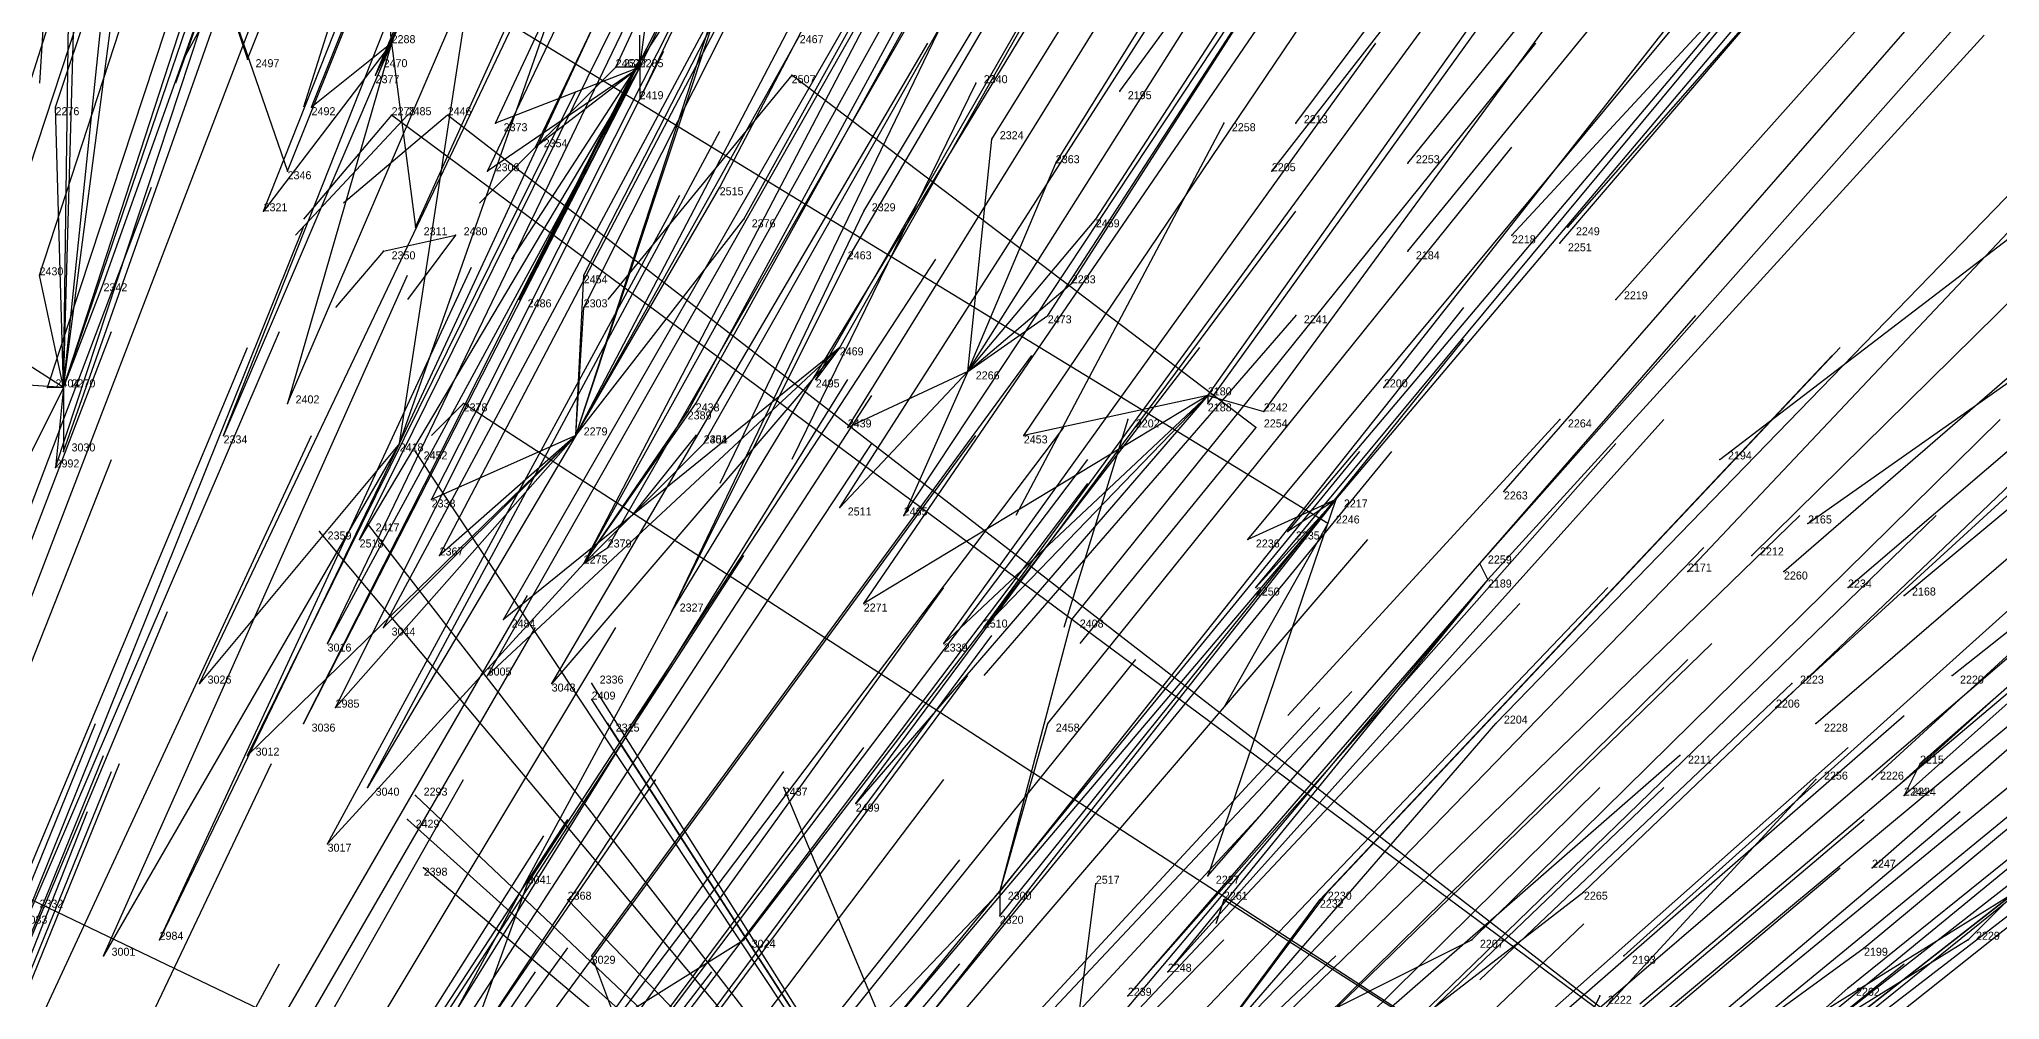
# Model space of a CAD drawing. Extents: x -0.5 to 0.59, y -0.5 to 0.58.
# Drawn here: x 0.124 to 0.369, y 0.2815 to 0.4015 of the extents above; entities that cross this region are included whole.
import ezdxf

# ---------------------------------------------------------------- set-up
doc = ezdxf.new("R2010")
doc.units = 0
for name, color, linetype in [('Facilities', 3, 'CONTINUOUS'), ('Facilities_lines', 3, 'CONTINUOUS'), ('Normals', 1, 'CONTINUOUS'), ('Source_points', 5, 'CONTINUOUS'), ('Text', 3, 'CONTINUOUS')]:
    doc.layers.add(name, color=color, linetype=linetype)

msp = doc.modelspace()

# ---------------------------------------------------------------- linework, layer by layer
at = {"layer": 'Facilities', "color": 3}
for p in [(0.168, 0.401, -1.087), (0.196, 0.398, -1.25), (0.199, 0.398, -1.112), (0.241, 0.396, -1.25), (0.259, 0.395, -1.18), (0.17, 0.392, -1.25), (0.272, 0.391, -1.25), (0.281, 0.391, -1.205), (0.278, 0.385, -1.187), (0.295, 0.386, -1.216), (0.315, 0.378, -1.25), (0.167, 0.375, -1.25), (0.295, 0.375, -1.193), (0.308, 0.377, -1.25), (0.314, 0.376, -1.224), (0.321, 0.369, -1.223), (0.281, 0.367, -1.25), (0.224, 0.363, -1.066), (0.127, 0.358, -0.951), (0.24, 0.36, -1.082), (0.292, 0.358, -1.155), (0.27, 0.357, -1.12), (0.26, 0.354, -1.25), (0.276, 0.353, -1.25), (0.314, 0.354, -1.25), (0.169, 0.351, -0.973), (0.191, 0.352, -1.002), (0.206, 0.352, -1.25), (0.334, 0.349, -1.25), (0.286, 0.344, -1.119), (0.307, 0.345, -1.153), (0.285, 0.341, -1.25), (0.345, 0.341, -1.25), (0.192, 0.336, -0.968), (0.338, 0.337, -1.194), (0.305, 0.334, -1.13), (0.33, 0.335, -1.176), (0.342, 0.335, -1.196), (0.35, 0.333, -1.208), (0.357, 0.332, -1.25), (0.203, 0.33, -0.969), (0.343, 0.321, -1.25), (0.363, 0.322, -1.25), (0.341, 0.318, -1.165), (0.346, 0.316, -1.171), (0.329, 0.312, -1.25), (0.346, 0.309, -1.25), (0.353, 0.309, -1.174), (0.359, 0.311, -1.188), (0.356, 0.308, -1.177), (0.353, 0.298, -1.156), (0.244, 0.295, -0.958), (0.322, 0.287, -1.078), (0.319, 0.282, -1.25)]:
    msp.add_point(p, dxfattribs=at)
at = {"layer": 'Facilities_lines', "color": 3}
for p, q in [((0.127, 0.358, -0.951), (0.128, 0.432, -1.126)), ((0.127, 0.358, -0.951), (0.129, 0.43, -1.122)), ((0.127, 0.358, -0.951), (0.136, 0.427, -1.12)), ((0.168, 0.401, -1.087), (0.166, 0.427, -1.145)), ((0.285, 0.341, -1.25), (0.154, 0.421, -1.25)), ((0.168, 0.401, -1.087), (0.176, 0.421, -1.14)), ((0.127, 0.358, -0.951), (0.133, 0.416, -1.092)), ((0.191, 0.352, -1.002), (0.211, 0.412, -1.158)), ((0.199, 0.398, -1.112), (0.201, 0.413, -1.149)), ((0.146, 0.411, -1.091), (0.155, 0.385, -1.036)), ((0.146, 0.411, -1.091), (0.15, 0.399, -1.065)), ((0.169, 0.351, -0.973), (0.189, 0.408, -1.125)), ((0.191, 0.352, -1.002), (0.209, 0.407, -1.143)), ((0.127, 0.358, -0.951), (0.142, 0.404, -1.07)), ((0.169, 0.351, -0.973), (0.177, 0.403, -1.101)), ((0.191, 0.352, -1.002), (0.219, 0.402, -1.144)), ((0.192, 0.336, -0.968), (0.227, 0.403, -1.156)), ((0.199, 0.398, -1.112), (0.199, 0.402, -1.122)), ((0.168, 0.401, -1.087), (0.147, 0.352, -0.953)), ((0.168, 0.401, -1.087), (0.152, 0.38, -1.023)), ((0.168, 0.401, -1.087), (0.155, 0.356, -0.972)), ((0.168, 0.401, -1.087), (0.158, 0.393, -1.058)), ((0.168, 0.401, -1.087), (0.166, 0.397, -1.075)), ((0.168, 0.401, -1.087), (0.167, 0.399, -1.08)), ((0.168, 0.401, -1.087), (0.171, 0.378, -1.036)), ((0.199, 0.398, -1.112), (0.157, 0.316, -0.882)), ((0.199, 0.398, -1.112), (0.16, 0.326, -0.907)), ((0.199, 0.398, -1.112), (0.164, 0.339, -0.94)), ((0.199, 0.398, -1.112), (0.18, 0.385, -1.063)), ((0.199, 0.398, -1.112), (0.181, 0.391, -1.077)), ((0.199, 0.398, -1.112), (0.184, 0.369, -1.03)), ((0.199, 0.398, -1.112), (0.186, 0.388, -1.077)), ((0.199, 0.398, -1.112), (0.196, 0.398, -1.109)), ((0.199, 0.398, -1.112), (0.199, 0.394, -1.103)), ((0.276, 0.353, -1.25), (0.218, 0.397, -1.25)), ((0.127, 0.358, -0.951), (0.126, 0.393, -1.031)), ((0.334, 0.269, -1.25), (0.168, 0.392, -1.25)), ((0.334, 0.269, -1.25), (0.175, 0.392, -1.25)), ((0.24, 0.36, -1.082), (0.243, 0.389, -1.147)), ((0.24, 0.36, -1.082), (0.251, 0.386, -1.152)), ((0.191, 0.352, -1.002), (0.209, 0.383, -1.089)), ((0.203, 0.33, -0.969), (0.227, 0.38, -1.107)), ((0.191, 0.352, -1.002), (0.212, 0.379, -1.085)), ((0.24, 0.36, -1.082), (0.256, 0.379, -1.142)), ((0.167, 0.375, -1.25), (0.176, 0.377, -1.25)), ((0.203, 0.33, -0.969), (0.225, 0.374, -1.091)), ((0.127, 0.358, -0.951), (0.124, 0.372, -0.981)), ((0.127, 0.358, -0.951), (0.132, 0.371, -0.983)), ((0.191, 0.352, -1.002), (0.192, 0.372, -1.046)), ((0.24, 0.36, -1.082), (0.253, 0.371, -1.123)), ((0.191, 0.352, -1.002), (0.192, 0.368, -1.038)), ((0.24, 0.36, -1.082), (0.25, 0.367, -1.109)), ((0.127, 0.358, -0.951), (0.116, 0.365, -0.957)), ((0.224, 0.363, -1.066), (0.18, 0.322, -0.922)), ((0.224, 0.363, -1.066), (0.182, 0.329, -0.939)), ((0.224, 0.363, -1.066), (0.188, 0.321, -0.929)), ((0.224, 0.363, -1.066), (0.221, 0.359, -1.053)), ((0.127, 0.358, -0.951), (0.093, 0.29, -0.761)), ((0.127, 0.358, -0.951), (0.111, 0.359, -0.939)), ((0.127, 0.358, -0.951), (0.125, 0.358, -0.948)), ((0.127, 0.358, -0.951), (0.126, 0.348, -0.926)), ((0.127, 0.358, -0.951), (0.127, 0.35, -0.932)), ((0.24, 0.36, -1.082), (0.224, 0.343, -1.024)), ((0.24, 0.36, -1.082), (0.225, 0.353, -1.047)), ((0.24, 0.36, -1.082), (0.232, 0.342, -1.033)), ((0.322, 0.262, -1.25), (0.177, 0.356, -1.25)), ((0.192, 0.336, -0.968), (0.206, 0.356, -1.028)), ((0.27, 0.357, -1.12), (0.226, 0.306, -0.95)), ((0.27, 0.357, -1.12), (0.227, 0.331, -1.002)), ((0.27, 0.357, -1.12), (0.237, 0.326, -1.007)), ((0.27, 0.357, -1.12), (0.242, 0.328, -1.02)), ((0.27, 0.357, -1.12), (0.247, 0.352, -1.075)), ((0.27, 0.357, -1.12), (0.27, 0.356, -1.117)), ((0.27, 0.357, -1.12), (0.277, 0.355, -1.126)), ((0.192, 0.336, -0.968), (0.205, 0.355, -1.024)), ((0.169, 0.351, -0.973), (0.132, 0.287, -0.79)), ((0.169, 0.351, -0.973), (0.139, 0.289, -0.803)), ((0.169, 0.351, -0.973), (0.144, 0.321, -0.88)), ((0.191, 0.352, -1.002), (0.15, 0.312, -0.866)), ((0.191, 0.352, -1.002), (0.161, 0.318, -0.891)), ((0.191, 0.352, -1.002), (0.165, 0.308, -0.874)), ((0.191, 0.352, -1.002), (0.167, 0.328, -0.92)), ((0.191, 0.352, -1.002), (0.173, 0.344, -0.962)), ((0.191, 0.352, -1.002), (0.174, 0.337, -0.948)), ((0.192, 0.336, -0.968), (0.207, 0.351, -1.019)), ((0.248, 0.234, -1.25), (0.171, 0.35, -1.25)), ((0.286, 0.344, -1.119), (0.23, 0.278, -0.903)), ((0.286, 0.344, -1.119), (0.234, 0.278, -0.908)), ((0.286, 0.344, -1.119), (0.27, 0.297, -1.004)), ((0.286, 0.344, -1.119), (0.275, 0.339, -1.091)), ((0.286, 0.344, -1.119), (0.276, 0.333, -1.081)), ((0.286, 0.344, -1.119), (0.28, 0.34, -1.102)), ((0.248, 0.234, -1.25), (0.165, 0.341, -1.25)), ((0.248, 0.234, -1.25), (0.159, 0.34, -1.25)), ((0.192, 0.336, -0.968), (0.16, 0.301, -0.852)), ((0.192, 0.336, -0.968), (0.195, 0.338, -0.976)), ((0.305, 0.334, -1.13), (0.304, 0.336, -1.134)), ((0.305, 0.334, -1.13), (0.246, 0.264, -0.901)), ((0.305, 0.334, -1.13), (0.26, 0.282, -0.959)), ((0.305, 0.334, -1.13), (0.265, 0.285, -0.973)), ((0.203, 0.33, -0.969), (0.176, 0.28, -0.827)), ((0.244, 0.295, -0.958), (0.253, 0.329, -1.037)), ((0.248, 0.234, -1.25), (0.193, 0.321, -1.25)), ((0.248, 0.234, -1.25), (0.193, 0.319, -1.25)), ((0.248, 0.234, -1.25), (0.195, 0.316, -1.25)), ((0.244, 0.295, -0.958), (0.25, 0.316, -1.007)), ((0.267, 0.271, -0.952), (0.306, 0.316, -1.101)), ((0.359, 0.311, -1.188), (0.357, 0.307, -1.178)), ((0.248, 0.234, -1.25), (0.171, 0.307, -1.25)), ((0.248, 0.234, -1.25), (0.217, 0.308, -1.25)), ((0.248, 0.234, -1.25), (0.17, 0.304, -1.25)), ((0.248, 0.234, -1.25), (0.172, 0.298, -1.25)), ((0.177, 0.274, -0.815), (0.185, 0.296, -0.873)), ((0.244, 0.295, -0.958), (0.203, 0.252, -0.809)), ((0.244, 0.295, -0.958), (0.244, 0.292, -0.951)), ((0.248, 0.234, -1.25), (0.256, 0.296, -1.25)), ((0.267, 0.271, -0.952), (0.285, 0.295, -1.025)), ((0.295, 0.278, -1.012), (0.317, 0.295, -1.082)), ((0.371, 0.295, -1.25), (0.365, 0.289, -1.25)), ((0.248, 0.234, -1.25), (0.123, 0.294, -1.25)), ((0.248, 0.234, -1.25), (0.19, 0.294, -1.25)), ((0.267, 0.271, -0.952), (0.284, 0.294, -1.022)), ((0.322, 0.262, -1.25), (0.272, 0.294, -1.25)), ((0.196, 0.279, -0.852), (0.193, 0.287, -0.864)), ((0.196, 0.279, -0.852), (0.212, 0.289, -0.895)), ((0.267, 0.271, -0.952), (0.303, 0.289, -1.046)), ((0.293, 0.245, -0.955), (0.352, 0.288, -1.136)), ((0.312, 0.249, -0.999), (0.35, 0.283, -1.126))]:
    msp.add_line(p, q, dxfattribs=at)
at = {"layer": 'Normals', "color": 1}
for p, q in [((0.168, 0.401, -1.087), (0.204, 0.487, -1.049)), ((0.15, 0.399, -1.065), (0.184, 0.485, -1.027)), ((0.167, 0.399, -1.08), (0.203, 0.484, -1.042)), ((0.166, 0.397, -1.075), (0.201, 0.482, -1.037)), ((0.196, 0.398, -1.109), (0.235, 0.482, -1.072)), ((0.199, 0.398, -1.112), (0.239, 0.481, -1.075)), ((0.126, 0.393, -1.031), (0.155, 0.48, -0.993)), ((0.158, 0.393, -1.058), (0.192, 0.478, -1.019)), ((0.199, 0.394, -1.103), (0.239, 0.478, -1.066)), ((0.181, 0.391, -1.077), (0.22, 0.475, -1.039)), ((0.259, 0.395, -1.18), (0.316, 0.473, -1.156)), ((0.186, 0.388, -1.077), (0.226, 0.472, -1.039)), ((0.155, 0.385, -1.036), (0.189, 0.47, -0.998)), ((0.18, 0.385, -1.063), (0.22, 0.469, -1.026)), ((0.243, 0.389, -1.147), (0.292, 0.468, -1.11)), ((0.281, 0.391, -1.205), (0.34, 0.47, -1.187)), ((0.152, 0.38, -1.023), (0.186, 0.466, -0.985)), ((0.209, 0.383, -1.089), (0.252, 0.465, -1.052)), ((0.251, 0.386, -1.152), (0.3, 0.465, -1.114)), ((0.124, 0.372, -0.981), (0.153, 0.461, -0.945)), ((0.171, 0.378, -1.036), (0.209, 0.462, -0.999)), ((0.278, 0.385, -1.187), (0.338, 0.462, -1.165)), ((0.295, 0.386, -1.216), (0.357, 0.463, -1.201)), ((0.212, 0.379, -1.085), (0.257, 0.46, -1.048)), ((0.227, 0.38, -1.107), (0.275, 0.46, -1.069)), ((0.132, 0.371, -0.983), (0.163, 0.458, -0.946)), ((0.256, 0.379, -1.142), (0.306, 0.456, -1.104)), ((0.192, 0.372, -1.046), (0.234, 0.454, -1.008)), ((0.225, 0.374, -1.091), (0.272, 0.454, -1.054)), ((0.116, 0.365, -0.957), (0.145, 0.453, -0.919)), ((0.184, 0.369, -1.03), (0.226, 0.452, -0.993)), ((0.192, 0.368, -1.038), (0.234, 0.451, -1.001)), ((0.295, 0.375, -1.193), (0.357, 0.451, -1.175)), ((0.314, 0.376, -1.224), (0.379, 0.452, -1.219)), ((0.315, 0.378, -1.25), (0.379, 0.451, -1.274)), ((0.253, 0.371, -1.123), (0.303, 0.449, -1.085)), ((0.111, 0.359, -0.939), (0.139, 0.447, -0.9)), ((0.125, 0.358, -0.948), (0.154, 0.446, -0.911)), ((0.127, 0.358, -0.951), (0.157, 0.446, -0.913)), ((0.173, 0.444, -1.25), (0.157, 0.393, -1.166)), ((0.224, 0.363, -1.066), (0.27, 0.444, -1.029)), ((0.25, 0.367, -1.109), (0.3, 0.444, -1.072)), ((0.308, 0.377, -1.25), (0.371, 0.445, -1.288)), ((0.321, 0.369, -1.223), (0.388, 0.444, -1.228)), ((0.155, 0.356, -0.972), (0.192, 0.442, -0.935)), ((0.221, 0.359, -1.053), (0.267, 0.439, -1.017)), ((0.24, 0.36, -1.082), (0.29, 0.439, -1.046)), ((0.127, 0.35, -0.932), (0.158, 0.438, -0.895)), ((0.147, 0.352, -0.953), (0.181, 0.438, -0.916)), ((0.206, 0.356, -1.028), (0.251, 0.437, -0.991)), ((0.126, 0.348, -0.926), (0.155, 0.436, -0.888)), ((0.169, 0.351, -0.973), (0.208, 0.435, -0.937)), ((0.191, 0.352, -1.002), (0.234, 0.434, -0.965)), ((0.205, 0.355, -1.024), (0.249, 0.436, -0.987)), ((0.207, 0.351, -1.019), (0.253, 0.432, -0.982)), ((0.225, 0.353, -1.047), (0.274, 0.432, -1.01)), ((0.27, 0.357, -1.12), (0.324, 0.433, -1.083)), ((0.292, 0.358, -1.155), (0.351, 0.433, -1.125)), ((0.22, 0.431, -1.25), (0.183, 0.374, -1.177)), ((0.247, 0.352, -1.075), (0.299, 0.429, -1.037)), ((0.27, 0.356, -1.117), (0.324, 0.431, -1.079)), ((0.277, 0.355, -1.126), (0.332, 0.43, -1.089)), ((0.173, 0.344, -0.962), (0.215, 0.427, -0.925)), ((0.151, 0.424, -1.25), (0.141, 0.396, -1.155)), ((0.164, 0.339, -0.94), (0.205, 0.422, -0.902)), ((0.154, 0.421, -1.25), (0.142, 0.399, -1.153)), ((0.174, 0.337, -0.948), (0.217, 0.419, -0.911)), ((0.224, 0.343, -1.024), (0.274, 0.421, -0.986)), ((0.232, 0.342, -1.033), (0.283, 0.419, -0.995)), ((0.192, 0.336, -0.968), (0.237, 0.417, -0.929)), ((0.195, 0.338, -0.976), (0.241, 0.418, -0.938)), ((0.286, 0.344, -1.119), (0.346, 0.415, -1.082)), ((0.307, 0.345, -1.153), (0.368, 0.415, -1.118)), ((0.125, 0.412, -1.25), (0.124, 0.396, -1.151)), ((0.12, 0.324, -0.864), (0.153, 0.41, -0.825)), ((0.167, 0.328, -0.92), (0.211, 0.41, -0.883)), ((0.275, 0.339, -1.091), (0.334, 0.41, -1.053)), ((0.28, 0.34, -1.102), (0.34, 0.411, -1.064)), ((0.16, 0.326, -0.907), (0.2, 0.409, -0.869)), ((0.182, 0.329, -0.939), (0.228, 0.409, -0.902)), ((0.203, 0.33, -0.969), (0.251, 0.409, -0.93)), ((0.227, 0.331, -1.002), (0.279, 0.407, -0.965)), ((0.338, 0.337, -1.194), (0.409, 0.407, -1.18)), ((0.144, 0.321, -0.88), (0.184, 0.405, -0.843)), ((0.238, 0.406, -1.25), (0.209, 0.346, -1.175)), ((0.304, 0.336, -1.134), (0.366, 0.406, -1.097)), ((0.33, 0.335, -1.176), (0.397, 0.406, -1.155)), ((0.18, 0.322, -0.922), (0.226, 0.403, -0.886)), ((0.242, 0.328, -1.02), (0.297, 0.403, -0.982)), ((0.276, 0.333, -1.081), (0.335, 0.404, -1.043)), ((0.305, 0.334, -1.13), (0.367, 0.402, -1.092)), ((0.161, 0.318, -0.891), (0.202, 0.4, -0.852)), ((0.188, 0.321, -0.929), (0.235, 0.401, -0.892)), ((0.237, 0.326, -1.007), (0.291, 0.401, -0.969)), ((0.253, 0.329, -1.037), (0.311, 0.401, -0.999)), ((0.342, 0.335, -1.196), (0.417, 0.4, -1.19)), ((0.157, 0.316, -0.882), (0.199, 0.399, -0.844)), ((0.196, 0.398, -1.25), (0.179, 0.381, -1.153)), ((0.218, 0.397, -1.25), (0.195, 0.369, -1.156)), ((0.334, 0.349, -1.25), (0.398, 0.398, -1.31)), ((0.35, 0.333, -1.208), (0.426, 0.398, -1.206)), ((0.15, 0.312, -0.866), (0.191, 0.395, -0.828)), ((0.241, 0.396, -1.25), (0.218, 0.349, -1.165)), ((0.17, 0.392, -1.25), (0.156, 0.377, -1.152)), ((0.168, 0.392, -1.25), (0.157, 0.379, -1.151)), ((0.175, 0.392, -1.25), (0.162, 0.381, -1.152)), ((0.165, 0.308, -0.874), (0.209, 0.39, -0.836)), ((0.272, 0.391, -1.25), (0.246, 0.342, -1.167)), ((0.25, 0.316, -1.007), (0.308, 0.388, -0.969)), ((0.357, 0.332, -1.25), (0.423, 0.387, -1.302)), ((0.105, 0.296, -0.785), (0.138, 0.383, -0.748)), ((0.306, 0.316, -1.101), (0.371, 0.383, -1.063)), ((0.341, 0.318, -1.165), (0.412, 0.383, -1.138)), ((0.345, 0.341, -1.25), (0.406, 0.384, -1.317)), ((0.16, 0.301, -0.852), (0.204, 0.382, -0.814)), ((0.226, 0.306, -0.95), (0.281, 0.38, -0.912)), ((0.122, 0.291, -0.789), (0.157, 0.378, -0.753)), ((0.346, 0.316, -1.171), (0.419, 0.379, -1.147)), ((0.167, 0.375, -1.25), (0.161, 0.368, -1.15)), ((0.176, 0.377, -1.25), (0.17, 0.369, -1.151)), ((0.353, 0.309, -1.174), (0.425, 0.375, -1.152)), ((0.359, 0.311, -1.188), (0.433, 0.376, -1.173)), ((0.139, 0.289, -0.803), (0.178, 0.373, -0.765)), ((0.185, 0.296, -0.873), (0.236, 0.374, -0.837)), ((0.356, 0.308, -1.177), (0.429, 0.374, -1.16)), ((0.357, 0.307, -1.178), (0.431, 0.373, -1.163)), ((0.132, 0.287, -0.79), (0.17, 0.372, -0.753)), ((0.244, 0.295, -0.958), (0.302, 0.368, -0.92)), ((0.363, 0.322, -1.25), (0.421, 0.368, -1.317)), ((0.281, 0.367, -1.25), (0.242, 0.322, -1.17)), ((0.27, 0.297, -1.004), (0.331, 0.367, -0.967)), ((0.1, 0.279, -0.74), (0.133, 0.365, -0.702)), ((0.114, 0.277, -0.749), (0.15, 0.363, -0.713)), ((0.117, 0.279, -0.757), (0.154, 0.365, -0.72)), ((0.212, 0.289, -0.895), (0.269, 0.363, -0.859)), ((0.244, 0.292, -0.951), (0.302, 0.364, -0.913)), ((0.285, 0.295, -1.025), (0.349, 0.363, -0.989)), ((0.193, 0.287, -0.864), (0.248, 0.362, -0.827)), ((0.284, 0.294, -1.022), (0.348, 0.362, -0.986)), ((0.353, 0.298, -1.156), (0.425, 0.361, -1.127)), ((0.176, 0.28, -0.827), (0.225, 0.359, -0.789)), ((0.317, 0.295, -1.082), (0.384, 0.359, -1.045)), ((0.177, 0.356, -1.25), (0.173, 0.352, -1.15)), ((0.178, 0.28, -0.829), (0.228, 0.357, -0.791)), ((0.196, 0.279, -0.852), (0.252, 0.353, -0.816)), ((0.26, 0.354, -1.25), (0.252, 0.328, -1.154)), ((0.276, 0.353, -1.25), (0.254, 0.326, -1.156)), ((0.265, 0.285, -0.973), (0.327, 0.354, -0.936)), ((0.314, 0.354, -1.25), (0.28, 0.317, -1.163)), ((0.303, 0.289, -1.046), (0.369, 0.354, -1.01)), ((0.119, 0.268, -0.732), (0.158, 0.352, -0.695)), ((0.177, 0.274, -0.815), (0.228, 0.351, -0.778)), ((0.186, 0.277, -0.834), (0.241, 0.352, -0.797)), ((0.206, 0.352, -1.25), (0.198, 0.342, -1.151)), ((0.26, 0.282, -0.959), (0.321, 0.351, -0.921)), ((0.099, 0.263, -0.702), (0.133, 0.349, -0.664)), ((0.171, 0.35, -1.25), (0.171, 0.35, -1.15)), ((0.199, 0.275, -0.848), (0.255, 0.349, -0.811)), ((0.23, 0.278, -0.903), (0.289, 0.35, -0.866)), ((0.234, 0.278, -0.908), (0.293, 0.35, -0.871)), ((0.322, 0.287, -1.078), (0.391, 0.349, -1.041)), ((0.199, 0.272, -0.842), (0.255, 0.346, -0.806)), ((0.352, 0.288, -1.136), (0.423, 0.347, -1.099)), ((0.165, 0.341, -1.25), (0.165, 0.341, -1.15)), ((0.285, 0.341, -1.25), (0.272, 0.318, -1.154)), ((0.277, 0.277, -0.979), (0.344, 0.342, -0.942)), ((0.295, 0.278, -1.012), (0.361, 0.342, -0.975)), ((0.324, 0.281, -1.071), (0.395, 0.341, -1.035)), ((0.35, 0.283, -1.126), (0.422, 0.341, -1.088)), ((0.159, 0.34, -1.25), (0.159, 0.34, -1.15)), ((0.23, 0.269, -0.884), (0.29, 0.339, -0.846)), ((0.162, 0.26, -0.765), (0.212, 0.337, -0.727)), ((0.267, 0.271, -0.952), (0.332, 0.338, -0.914)), ((0.321, 0.275, -1.055), (0.392, 0.334, -1.018)), ((0.342, 0.275, -1.097), (0.414, 0.334, -1.06)), ((0.349, 0.277, -1.113), (0.421, 0.335, -1.076)), ((0.138, 0.251, -0.716), (0.185, 0.332, -0.68)), ((0.183, 0.258, -0.79), (0.237, 0.333, -0.752)), ((0.246, 0.264, -0.901), (0.309, 0.331, -0.863)), ((0.256, 0.266, -0.923), (0.32, 0.333, -0.885)), ((0.309, 0.272, -1.029), (0.379, 0.332, -0.992)), ((0.326, 0.272, -1.061), (0.398, 0.331, -1.023)), ((0.104, 0.244, -0.664), (0.14, 0.33, -0.627)), ((0.139, 0.247, -0.709), (0.186, 0.328, -0.673)), ((0.148, 0.248, -0.722), (0.196, 0.328, -0.686)), ((0.188, 0.253, -0.787), (0.243, 0.327, -0.749)), ((0.267, 0.262, -0.934), (0.333, 0.326, -0.897)), ((0.344, 0.27, -1.094), (0.417, 0.328, -1.057)), ((0.203, 0.252, -0.809), (0.261, 0.324, -0.772)), ((0.264, 0.259, -0.925), (0.33, 0.324, -0.887)), ((0.185, 0.248, -0.774), (0.24, 0.322, -0.736)), ((0.193, 0.321, -1.25), (0.193, 0.321, -1.15)), ((0.343, 0.321, -1.25), (0.304, 0.284, -1.166)), ((0.193, 0.319, -1.25), (0.193, 0.319, -1.15)), ((0.224, 0.252, -0.843), (0.288, 0.32, -0.807)), ((0.317, 0.261, -1.028), (0.389, 0.32, -0.99)), ((0.33, 0.263, -1.055), (0.403, 0.32, -1.017)), ((0.221, 0.25, -0.833), (0.284, 0.318, -0.796)), ((0.287, 0.256, -0.961), (0.357, 0.317, -0.924)), ((0.096, 0.23, -0.624), (0.131, 0.316, -0.587)), ((0.195, 0.316, -1.25), (0.195, 0.316, -1.15)), ((0.097, 0.226, -0.614), (0.132, 0.312, -0.577)), ((0.171, 0.238, -0.733), (0.227, 0.313, -0.696)), ((0.28, 0.251, -0.941), (0.35, 0.313, -0.904)), ((0.329, 0.312, -1.25), (0.29, 0.278, -1.164)), ((0.319, 0.256, -1.022), (0.392, 0.313, -0.985)), ((0.098, 0.224, -0.612), (0.133, 0.31, -0.575)), ((0.099, 0.225, -0.614), (0.134, 0.311, -0.577)), ((0.113, 0.227, -0.634), (0.153, 0.311, -0.597)), ((0.131, 0.228, -0.657), (0.177, 0.309, -0.62)), ((0.148, 0.232, -0.689), (0.201, 0.309, -0.652)), ((0.163, 0.234, -0.713), (0.217, 0.31, -0.677)), ((0.181, 0.235, -0.742), (0.237, 0.309, -0.705)), ((0.346, 0.309, -1.25), (0.31, 0.27, -1.165)), ((0.318, 0.252, -1.015), (0.392, 0.309, -0.978)), ((0.171, 0.307, -1.25), (0.171, 0.307, -1.15)), ((0.217, 0.308, -1.25), (0.217, 0.308, -1.15)), ((0.253, 0.243, -0.878), (0.319, 0.308, -0.839)), ((0.26, 0.244, -0.892), (0.327, 0.308, -0.854)), ((0.096, 0.219, -0.597), (0.13, 0.305, -0.56)), ((0.139, 0.226, -0.663), (0.19, 0.304, -0.627)), ((0.17, 0.304, -1.25), (0.17, 0.304, -1.15)), ((0.213, 0.236, -0.796), (0.277, 0.305, -0.76)), ((0.281, 0.244, -0.931), (0.352, 0.304, -0.893)), ((0.293, 0.245, -0.955), (0.364, 0.305, -0.919)), ((0.312, 0.249, -0.999), (0.385, 0.306, -0.961)), ((0.137, 0.223, -0.655), (0.187, 0.302, -0.618)), ((0.181, 0.226, -0.724), (0.239, 0.299, -0.687)), ((0.172, 0.298, -1.25), (0.172, 0.298, -1.15)), ((0.278, 0.238, -0.916), (0.349, 0.298, -0.879)), ((0.256, 0.296, -1.25), (0.256, 0.296, -1.15)), ((0.371, 0.295, -1.25), (0.313, 0.259, -1.177)), ((0.19, 0.294, -1.25), (0.19, 0.294, -1.15)), ((0.272, 0.294, -1.25), (0.271, 0.291, -1.15)), ((0.25, 0.227, -0.844), (0.317, 0.291, -0.805)), ((0.136, 0.213, -0.631), (0.19, 0.288, -0.593)), ((0.207, 0.223, -0.761), (0.272, 0.289, -0.724)), ((0.218, 0.223, -0.78), (0.286, 0.287, -0.744)), ((0.365, 0.289, -1.25), (0.307, 0.253, -1.177)), ((0.11, 0.205, -0.581), (0.154, 0.286, -0.542)), ((0.134, 0.209, -0.621), (0.186, 0.285, -0.583)), ((0.151, 0.211, -0.649), (0.208, 0.285, -0.612)), ((0.179, 0.215, -0.7), (0.239, 0.286, -0.662)), ((0.285, 0.228, -0.912), (0.357, 0.286, -0.875)), ((0.319, 0.282, -1.25), (0.312, 0.268, -1.151))]:
    msp.add_line(p, q, dxfattribs=at)
at = {"layer": 'Source_points', "color": 5}
for p in [(0.15, 0.399, -1.065), (0.166, 0.397, -1.075), (0.167, 0.399, -1.08), (0.196, 0.398, -1.109), (0.218, 0.397, -1.25), (0.126, 0.393, -1.031), (0.158, 0.393, -1.058), (0.199, 0.394, -1.103), (0.168, 0.392, -1.25), (0.175, 0.392, -1.25), (0.181, 0.391, -1.077), (0.186, 0.388, -1.077), (0.243, 0.389, -1.147), (0.155, 0.385, -1.036), (0.18, 0.385, -1.063), (0.251, 0.386, -1.152), (0.209, 0.383, -1.089), (0.152, 0.38, -1.023), (0.227, 0.38, -1.107), (0.171, 0.378, -1.036), (0.212, 0.379, -1.085), (0.256, 0.379, -1.142), (0.176, 0.377, -1.25), (0.225, 0.374, -1.091), (0.124, 0.372, -0.981), (0.132, 0.371, -0.983), (0.192, 0.372, -1.046), (0.253, 0.371, -1.123), (0.184, 0.369, -1.03), (0.192, 0.368, -1.038), (0.25, 0.367, -1.109), (0.125, 0.358, -0.948), (0.221, 0.359, -1.053), (0.155, 0.356, -0.972), (0.177, 0.356, -1.25), (0.206, 0.356, -1.028), (0.27, 0.356, -1.117), (0.205, 0.355, -1.024), (0.225, 0.353, -1.047), (0.277, 0.355, -1.126), (0.147, 0.352, -0.953), (0.207, 0.351, -1.019), (0.247, 0.352, -1.075), (0.126, 0.348, -0.926), (0.127, 0.35, -0.932), (0.171, 0.35, -1.25), (0.173, 0.344, -0.962), (0.165, 0.341, -1.25), (0.224, 0.343, -1.024), (0.232, 0.342, -1.033), (0.159, 0.34, -1.25), (0.164, 0.339, -0.94), (0.275, 0.339, -1.091), (0.28, 0.34, -1.102), (0.174, 0.337, -0.948), (0.195, 0.338, -0.976), (0.304, 0.336, -1.134), (0.227, 0.331, -1.002), (0.276, 0.333, -1.081), (0.182, 0.329, -0.939), (0.253, 0.329, -1.037), (0.16, 0.326, -0.907), (0.167, 0.328, -0.92), (0.237, 0.326, -1.007), (0.242, 0.328, -1.02), (0.144, 0.321, -0.88), (0.18, 0.322, -0.922), (0.188, 0.321, -0.929), (0.193, 0.321, -1.25), (0.193, 0.319, -1.25), (0.161, 0.318, -0.891), (0.157, 0.316, -0.882), (0.195, 0.316, -1.25), (0.25, 0.316, -1.007), (0.306, 0.316, -1.101), (0.15, 0.312, -0.866), (0.165, 0.308, -0.874), (0.171, 0.307, -1.25), (0.217, 0.308, -1.25), (0.357, 0.307, -1.178), (0.17, 0.304, -1.25), (0.226, 0.306, -0.95), (0.16, 0.301, -0.852), (0.172, 0.298, -1.25), (0.27, 0.297, -1.004), (0.185, 0.296, -0.873), (0.256, 0.296, -1.25), (0.285, 0.295, -1.025), (0.317, 0.295, -1.082), (0.19, 0.294, -1.25), (0.244, 0.292, -0.951), (0.272, 0.294, -1.25), (0.284, 0.294, -1.022), (0.132, 0.287, -0.79), (0.139, 0.289, -0.803), (0.193, 0.287, -0.864), (0.212, 0.289, -0.895), (0.303, 0.289, -1.046), (0.352, 0.288, -1.136), (0.365, 0.289, -1.25), (0.265, 0.285, -0.973), (0.26, 0.282, -0.959), (0.35, 0.283, -1.126)]:
    msp.add_point(p, dxfattribs=at)

# ---------------------------------------------------------------- texts
at = {"layer": 'Text', "color": 3}
for s, p in [('2288', (0.168, 0.401, -1.087)), ('2467', (0.219, 0.401, -1.144)), ('2497', (0.151, 0.398, -1.065)), ('2377', (0.166, 0.396, -1.075)), ('2470', (0.167, 0.398, -1.08)), ('2462', (0.196, 0.398, -1.109)), ('2317', (0.197, 0.398, -1.25)), ('2285', (0.199, 0.398, -1.112)), ('2507', (0.218, 0.396, -1.25)), ('2340', (0.242, 0.396, -1.25)), ('2419', (0.199, 0.394, -1.103)), ('2195', (0.26, 0.394, -1.18)), ('2276', (0.126, 0.392, -1.031)), ('2492', (0.158, 0.392, -1.058)), ('2278', (0.168, 0.392, -1.25)), ('2485', (0.17, 0.392, -1.25)), ('2446', (0.175, 0.392, -1.25)), ('2213', (0.282, 0.391, -1.205)), ('2373', (0.182, 0.39, -1.077)), ('2324', (0.244, 0.389, -1.147)), ('2258', (0.273, 0.39, -1.25)), ('2354', (0.187, 0.388, -1.077)), ('2346', (0.155, 0.384, -1.036)), ('2308', (0.181, 0.385, -1.063)), ('2363', (0.251, 0.386, -1.152)), ('2205', (0.278, 0.385, -1.187)), ('2253', (0.296, 0.386, -1.216)), ('2515', (0.209, 0.382, -1.089)), ('2321', (0.152, 0.38, -1.023)), ('2329', (0.228, 0.38, -1.107)), ('2311', (0.172, 0.377, -1.036)), ('2480', (0.177, 0.377, -1.25)), ('2376', (0.213, 0.378, -1.085)), ('2459', (0.256, 0.378, -1.142)), ('2249', (0.316, 0.377, -1.25)), ('2350', (0.168, 0.374, -1.25)), ('2463', (0.225, 0.374, -1.091)), ('2184', (0.296, 0.374, -1.193)), ('2218', (0.308, 0.376, -1.25)), ('2251', (0.315, 0.375, -1.224)), ('2430', (0.124, 0.372, -0.981)), ('2342', (0.132, 0.37, -0.983)), ('2454', (0.192, 0.371, -1.046)), ('2283', (0.253, 0.371, -1.123)), ('2219', (0.322, 0.369, -1.223)), ('2486', (0.185, 0.368, -1.03)), ('2303', (0.192, 0.368, -1.038)), ('2473', (0.25, 0.366, -1.109)), ('2241', (0.282, 0.366, -1.25)), ('2469', (0.224, 0.362, -1.066)), ('2404', (0.126, 0.358, -0.948)), ('2270', (0.128, 0.358, -0.951)), ('2495', (0.221, 0.358, -1.053)), ('2266', (0.241, 0.359, -1.082)), ('2180', (0.27, 0.357, -1.12)), ('2200', (0.292, 0.358, -1.155)), ('2402', (0.156, 0.356, -0.972)), ('2378', (0.177, 0.355, -1.25)), ('2438', (0.206, 0.355, -1.028)), ('2188', (0.27, 0.355, -1.117)), ('2242', (0.277, 0.355, -1.126)), ('2279', (0.192, 0.352, -1.002)), ('2389', (0.205, 0.354, -1.024)), ('2439', (0.225, 0.353, -1.047)), ('2202', (0.261, 0.353, -1.25)), ('2254', (0.277, 0.353, -1.25)), ('2264', (0.315, 0.353, -1.25)), ('3030', (0.128, 0.35, -0.932)), ('2334', (0.147, 0.351, -0.953)), ('2418', (0.169, 0.35, -0.973)), ('2304', (0.207, 0.351, -1.019)), ('2451', (0.207, 0.351, -1.25)), ('2453', (0.247, 0.351, -1.075)), ('2992', (0.126, 0.348, -0.926)), ('2452', (0.172, 0.349, -1.25)), ('2194', (0.335, 0.349, -1.25)), ('2338', (0.173, 0.343, -0.962)), ('2511', (0.225, 0.342, -1.024)), ('2465', (0.232, 0.342, -1.033)), ('2217', (0.287, 0.343, -1.119)), ('2263', (0.307, 0.344, -1.153)), ('2417', (0.166, 0.34, -1.25)), ('2246', (0.286, 0.341, -1.25)), ('2165', (0.345, 0.341, -1.25)), ('2359', (0.16, 0.339, -1.25)), ('2518', (0.164, 0.338, -0.94)), ('2379', (0.195, 0.338, -0.976)), ('2236', (0.276, 0.338, -1.091)), ('2235', (0.281, 0.339, -1.102)), ('2367', (0.174, 0.337, -0.948)), ('2275', (0.192, 0.336, -0.968)), ('2259', (0.305, 0.336, -1.134)), ('2171', (0.33, 0.335, -1.176)), ('2212', (0.339, 0.337, -1.194)), ('2189', (0.305, 0.333, -1.13)), ('2260', (0.342, 0.334, -1.196)), ('2234', (0.35, 0.333, -1.208)), ('2327', (0.204, 0.33, -0.969)), ('2271', (0.227, 0.33, -1.002)), ('2250', (0.276, 0.332, -1.081)), ('2168', (0.358, 0.332, -1.25)), ('2484', (0.183, 0.328, -0.939)), ('2510', (0.242, 0.328, -1.02)), ('2408', (0.254, 0.328, -1.037)), ('3016', (0.16, 0.325, -0.907)), ('3044', (0.168, 0.327, -0.92)), ('2339', (0.237, 0.325, -1.007)), ('3026', (0.145, 0.321, -0.88)), ('3005', (0.18, 0.322, -0.922)), ('3048', (0.188, 0.32, -0.929)), ('2336', (0.194, 0.321, -1.25)), ('2223', (0.344, 0.321, -1.25)), ('2220', (0.364, 0.321, -1.25)), ('2985', (0.161, 0.318, -0.891)), ('2409', (0.193, 0.319, -1.25)), ('2206', (0.341, 0.318, -1.165)), ('2204', (0.307, 0.316, -1.101)), ('3036', (0.158, 0.315, -0.882)), ('2315', (0.196, 0.315, -1.25)), ('2458', (0.251, 0.315, -1.007)), ('2228', (0.347, 0.315, -1.171)), ('3012', (0.151, 0.312, -0.866)), ('2211', (0.33, 0.311, -1.25)), ('2215', (0.359, 0.311, -1.188)), ('2256', (0.347, 0.309, -1.25)), ('2226', (0.354, 0.309, -1.174)), ('3040', (0.166, 0.307, -0.874)), ('2293', (0.172, 0.307, -1.25)), ('2437', (0.217, 0.307, -1.25)), ('2244', (0.357, 0.307, -1.177)), ('2224', (0.358, 0.307, -1.178)), ('2429', (0.171, 0.303, -1.25)), ('2499', (0.226, 0.305, -0.95)), ('3017', (0.16, 0.3, -0.852)), ('2247', (0.353, 0.298, -1.156)), ('2398', (0.172, 0.297, -1.25)), ('3041', (0.185, 0.296, -0.873)), ('2517', (0.256, 0.296, -1.25)), ('2227', (0.271, 0.296, -1.004)), ('2332', (0.124, 0.293, -1.25)), ('2368', (0.19, 0.294, -1.25)), ('2300', (0.245, 0.294, -0.958)), ('2261', (0.272, 0.294, -1.25)), ('2232', (0.284, 0.293, -1.022)), ('2230', (0.285, 0.294, -1.025)), ('2265', (0.317, 0.294, -1.082)), ('3033', (0.122, 0.291, -0.789)), ('2320', (0.244, 0.291, -0.951)), ('2984', (0.139, 0.289, -0.803)), ('2229', (0.366, 0.289, -1.25)), ('3001', (0.133, 0.287, -0.79)), ('3029', (0.193, 0.286, -0.864)), ('3024', (0.213, 0.288, -0.895)), ('2207', (0.304, 0.288, -1.046)), ('2193', (0.323, 0.286, -1.078)), ('2199', (0.352, 0.287, -1.136)), ('2248', (0.265, 0.285, -0.973)), ('2239', (0.26, 0.282, -0.959)), ('2222', (0.32, 0.281, -1.25)), ('2262', (0.351, 0.282, -1.126))]:
    msp.add_text(s, height=0.001, dxfattribs=at).set_placement(p)

doc.saveas('drawing.dxf')
